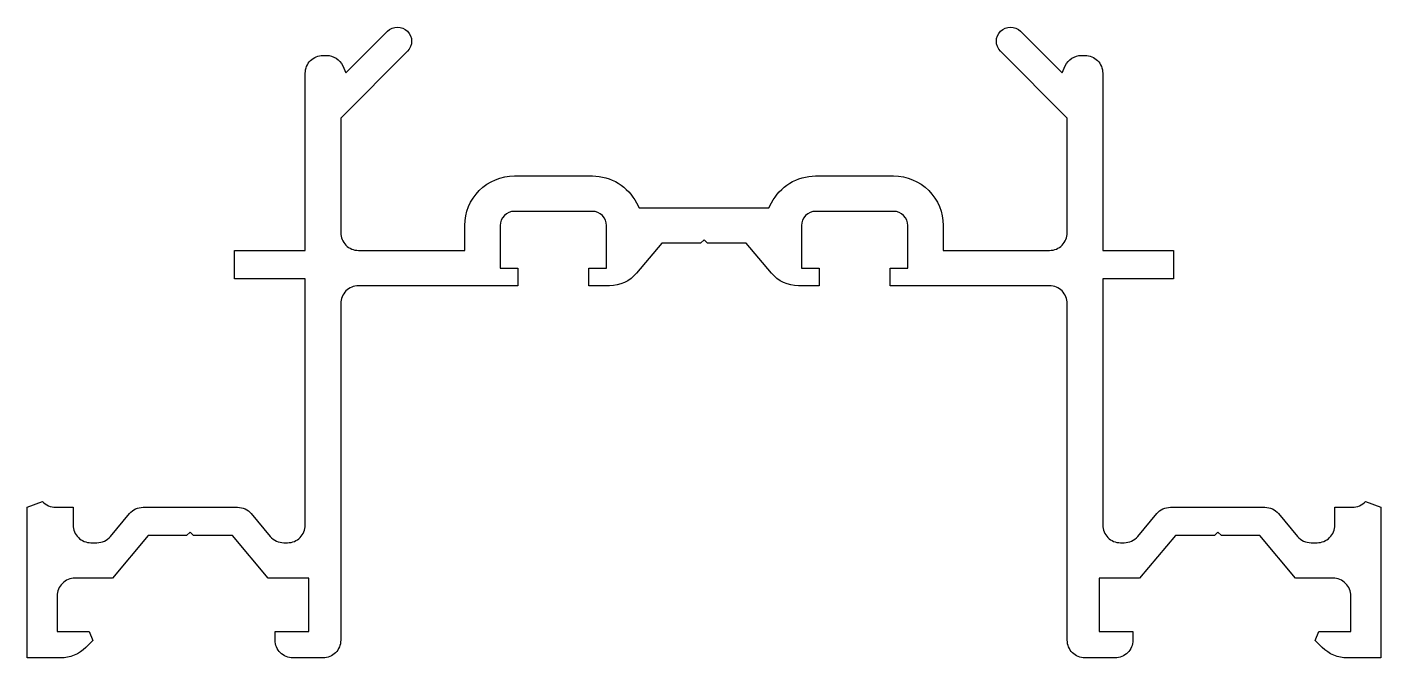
# Model space of a CAD drawing. Header units: millimetres. Extents: x 0.3 to 76.7, y -9 to 26.6.
import ezdxf

# ---------------------------------------------------------------- set-up
doc = ezdxf.new("R2010")
doc.units = ezdxf.units.MM
doc.header["$LTSCALE"] = 0.5

msp = doc.modelspace()

# ---------------------------------------------------------------- linework, layer by layer
msp.add_lwpolyline([(18.096, 24.414), (18.275, 24.021), (20.62, 26.366, -1), (21.751, 25.234), (17.986, 21.469), (17.986, 15, 0.414214), (18.986, 14), (24.986, 14), (24.986, 15.4, -0.414214), (27.786, 18.2), (32.186, 18.2, -0.281861), (34.68, 16.673), (34.819, 16.4), (42.152, 16.4), (42.292, 16.673, -0.281861), (44.786, 18.2), (49.186, 18.2, -0.414214), (51.986, 15.4), (51.986, 14), (57.986, 14, 0.414214), (58.986, 15), (58.986, 21.469), (55.22, 25.234, -1), (56.351, 26.366), (58.696, 24.021), (58.876, 24.414, -0.293923), (59.786, 25), (59.986, 25, -0.414214), (60.986, 24), (60.986, 14), (64.986, 14), (64.986, 12.4), (60.986, 12.4), (60.986, -1.5, 0.414214), (61.986, -2.5), (62.194, -2.5, 0.221695), (62.96, -2.143), (64.039, -0.857, -0.221695), (64.805, -0.5), (70.137, -0.5, -0.221695), (70.903, -0.857), (71.982, -2.143, 0.221695), (72.748, -2.5), (73.086, -2.5, 0.414214), (74.086, -1.5), (74.086, -0.5), (75.068, -0.5, 0.213422), (75.813, -0.167), (76.686, -0.5), (76.686, -9), (74.79, -9, -0.198912), (73.376, -8.414), (72.974, -8.012), (73.186, -7.5), (74.986, -7.5), (74.986, -5.5, 0.414214), (73.986, -4.5), (71.871, -4.5), (69.857, -2.1), (67.686, -2.1), (67.486, -1.9), (67.286, -2.1), (65.085, -2.1), (63.071, -4.5), (60.786, -4.5), (60.786, -7.5), (62.686, -7.5), (62.686, -8, -0.414214), (61.686, -9), (59.986, -9, -0.414214), (58.986, -8), (58.986, 11, 0.414214), (57.986, 12), (48.986, 12), (48.986, 13), (49.986, 13), (49.986, 15.4, 0.414214), (49.186, 16.2), (44.786, 16.2, 0.414214), (43.986, 15.4), (43.986, 13), (44.986, 13), (44.986, 12), (43.818, 12, -0.221695), (42.286, 12.714), (40.872, 14.4), (38.686, 14.4), (38.486, 14.6), (38.286, 14.4), (36.099, 14.4), (34.685, 12.714, -0.221695), (33.153, 12), (31.986, 12), (31.986, 13), (32.986, 13), (32.986, 15.4, 0.414214), (32.186, 16.2), (27.786, 16.2, 0.414214), (26.986, 15.4), (26.986, 13), (27.986, 13), (27.986, 12), (18.986, 12, 0.414214), (17.986, 11), (17.986, -8, -0.414214), (16.986, -9), (15.286, -9, -0.414214), (14.286, -8), (14.286, -7.5), (16.186, -7.5), (16.186, -4.5), (13.9, -4.5), (11.886, -2.1), (9.686, -2.1), (9.486, -1.9), (9.286, -2.1), (7.114, -2.1), (5.1, -4.5), (2.986, -4.5, 0.414214), (1.986, -5.5), (1.986, -7.5), (3.786, -7.5), (3.998, -8.012), (3.596, -8.414, -0.198912), (2.181, -9), (0.286, -9), (0.286, -0.5), (1.158, -0.167, 0.213422), (1.904, -0.5), (2.886, -0.5), (2.886, -1.5, 0.414214), (3.886, -2.5), (4.223, -2.5, 0.221695), (4.989, -2.143), (6.068, -0.857, -0.221695), (6.834, -0.5), (12.166, -0.5, -0.221695), (12.932, -0.857), (14.011, -2.143, 0.221695), (14.777, -2.5), (14.986, -2.5, 0.414214), (15.986, -1.5), (15.986, 12.4), (11.986, 12.4), (11.986, 14), (15.986, 14), (15.986, 24, -0.414214), (16.986, 25), (17.186, 25, -0.293923), (18.096, 24.414)], format="xyb", close=True)

doc.saveas('drawing.dxf')
